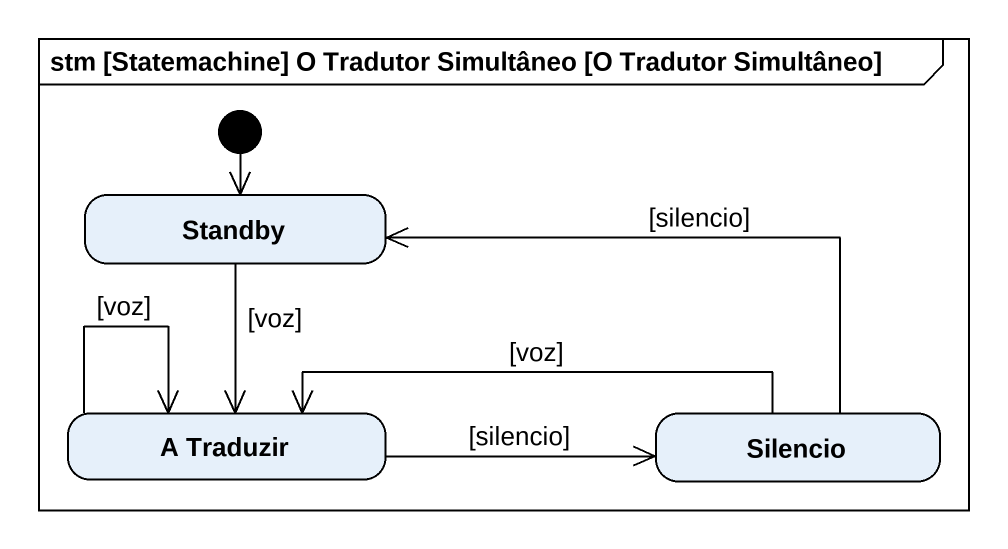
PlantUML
@startuml
mainframe stm [Statemachine] O Tradutor Simultâneo [O Tradutor Simultâneo]
hide empty description
state Standby
state "A Traduzir" as A_Traduzir
state Silencio
[*] --> Standby
Standby --> A_Traduzir : [voz]
A_Traduzir --> A_Traduzir : [voz]
A_Traduzir -right-> Silencio : [silencio]
Silencio -left-> Standby : [silencio]
Silencio -left-> A_Traduzir : [voz]
@enduml
